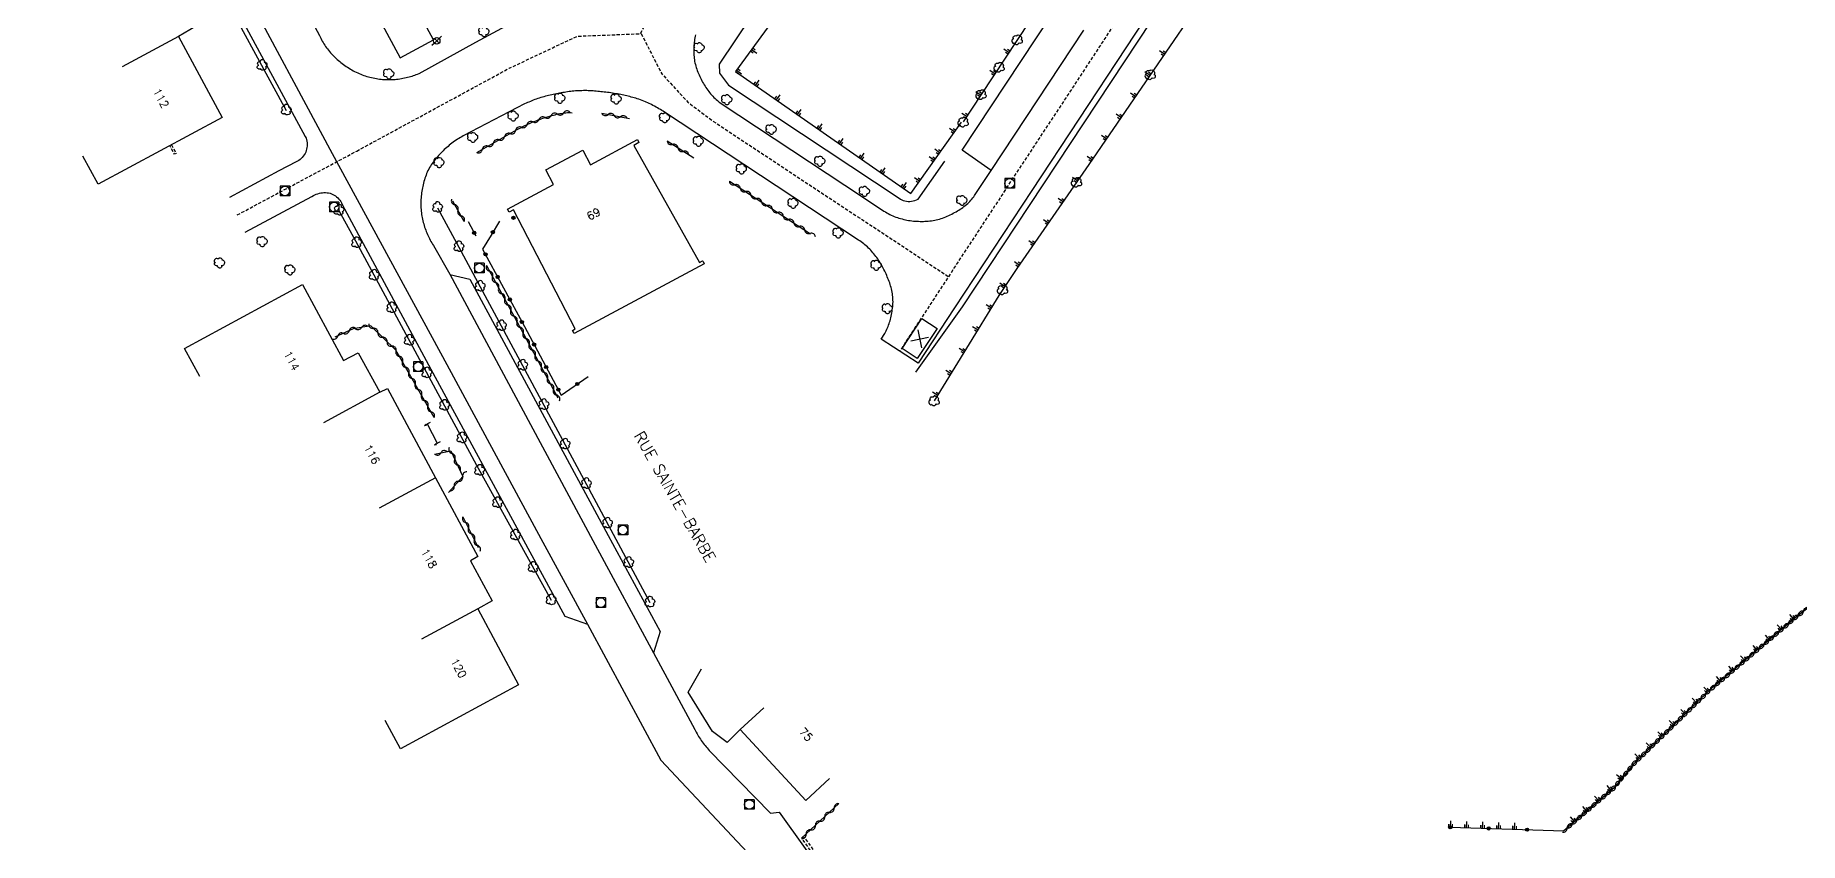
# Model space of a CAD drawing. Header units: millimetres. Extents: x 146000 to 146925, y 142000 to 143001.
# Drawn here: x 146000 to 146275.6, y 142243.1 to 142369.2 of the extents above; entities that cross this region are included whole.
import ezdxf
from ezdxf.enums import TextEntityAlignment as Align

# ---------------------------------------------------------------- set-up
doc = ezdxf.new("R2010")
doc.units = ezdxf.units.MM
doc.linetypes.add('DASHED', pattern=[0.75, 0.5, -0.25])
doc.layers.get('0').update_dxf_attribs({"linetype": 'CONTINUOUS'})
for name, color, linetype in [('W0001', 6, 'DASHED'), ('W0008', 7, 'CONTINUOUS'), ('W0100', 7, 'CONTINUOUS'), ('W0105', 7, 'CONTINUOUS'), ('W0112', 1, 'DASHED'), ('W0211', 2, 'CONTINUOUS'), ('W0300', 7, 'CONTINUOUS'), ('W0302', 3, 'CONTINUOUS'), ('W0310', 3, 'CONTINUOUS'), ('W0322', 7, 'CONTINUOUS'), ('W0420', 7, 'CONTINUOUS'), ('W0454', 7, 'CONTINUOUS'), ('W0989', 7, 'CONTINUOUS'), ('W0991', 7, 'CONTINUOUS'), ('W1102', 7, 'CONTINUOUS')]:
    doc.layers.add(name, color=color, linetype=linetype)
doc.styles.get("Standard").update_dxf_attribs({"font": 'romans.shx', "width": 0.85})

# ---------------------------------------------------------------- blocks, each defined once
blk = doc.blocks.new('t322o')
at = {"color": 0, "linetype": 'Continuous'}
for radius in [0.25, 0.15]:
    blk.add_circle((0, 0), radius, dxfattribs=at)
blk = doc.blocks.new('t310o')
at = {"color": 0, "linetype": 'Continuous'}
for centre, start, end in [((-0.5, 0.38), 216.8699, 323.1304), ((0.5, -0.37), 36.8699, 143.1303)]:
    blk.add_arc(centre, 0.625, start, end, dxfattribs=at)
blk = doc.blocks.new('T300')
for p, q in [((-0.8, 0.51), (-0.86, 0.34)), ((-0.86, 0.34), (-0.86, 0.17)), ((-0.86, 0.17), (-0.74, 0.06)), ((-0.69, 0.63), (-0.8, 0.51)), ((-0.8, -0.06), (-0.74, 0.06)), ((-0.74, 0.06), (-0.69, 0.11)), ((-0.57, 0.69), (-0.69, 0.63)), ((-0.46, 0.69), (-0.57, 0.69)), ((-0.29, 0.63), (-0.46, 0.69)), ((-0.29, 0.63), (-0.17, 0.74)), ((-0.23, 0.57), (-0.29, 0.63)), ((-0.17, 0.74), (-0.06, 0.8)), ((-0.06, 0.8), (0.06, 0.8)), ((0.06, 0.8), (0.23, 0.74)), ((0.23, 0.74), (0.34, 0.63)), ((0.34, 0.63), (0.4, 0.51)), ((0.46, 0.46), (0.34, 0.46)), ((0.4, 0.51), (0.4, 0.46)), ((0.57, 0.4), (0.46, 0.46)), ((0.57, 0.4), (0.69, 0.29)), ((0.69, 0.29), (0.74, 0.17)), ((0.74, 0.06), (0.69, -0.17)), ((0.74, 0.17), (0.74, 0.06)), ((-0.8, -0.17), (-0.8, -0.06)), ((-0.8, -0.23), (-0.8, -0.17)), ((-0.74, -0.34), (-0.8, -0.23)), ((-0.69, -0.4), (-0.74, -0.34)), ((-0.51, -0.46), (-0.69, -0.4)), ((-0.4, -0.46), (-0.51, -0.46)), ((-0.4, -0.46), (-0.34, -0.46)), ((-0.34, -0.46), (-0.34, -0.4)), ((-0.34, -0.51), (-0.34, -0.46)), ((-0.29, -0.63), (-0.34, -0.51)), ((-0.17, -0.74), (-0.29, -0.63)), ((-0.06, -0.8), (-0.17, -0.74)), ((0.06, -0.8), (-0.06, -0.8)), ((0.17, -0.74), (0.06, -0.8)), ((0.23, -0.69), (0.17, -0.74)), ((0.29, -0.46), (0.23, -0.46)), ((0.29, -0.63), (0.23, -0.69)), ((0.46, -0.4), (0.29, -0.46)), ((0.34, -0.51), (0.29, -0.63)), ((0.34, -0.51), (0.34, -0.46)), ((0.57, -0.34), (0.46, -0.4)), ((0.63, -0.29), (0.57, -0.34)), ((0.69, -0.17), (0.63, -0.29))]:
    blk.add_line(p, q)
blk = doc.blocks.new('T420')
for p, q in [((0.75, 0.75), (-0.75, 0.75)), ((-0.75, 0.75), (-0.75, -0.75)), ((0.75, 0.75), (0.75, -0.75)), ((0.75, -0.75), (-0.75, -0.75))]:
    blk.add_line(p, q)
blk.add_ellipse((0, 0), major_axis=(-0.53, 0.53), ratio=1, start_param=3.926991, end_param=10.210176)
blk = doc.blocks.new('T454')
for p, q in [((-0.25, 0.25), (0.25, -0.25)), ((-0.25, -0.25), (0.25, 0.25)), ((0.75, 0.75), (0.375, 0.375)), ((-0.375, -0.375), (-0.75, -0.75))]:
    blk.add_line(p, q)
blk.add_ellipse((0, 0), major_axis=(0.354, 0.354), ratio=1, start_param=5.497787143782138, end_param=11.78097245096172)
blk = doc.blocks.new('t105o')
for p, q in [((-0.5, 0), (0.5, 0)), ((0.5, 0), (0.2, 0.1)), ((0.5, 0), (0.2, -0.1))]:
    blk.add_line(p, q)
blk = doc.blocks.new('t991o')
at = {"color": 0, "linetype": 'Continuous'}
for p, q in [((-1, 1), (1, -1)), ((-1, -1), (1, 1))]:
    blk.add_line(p, q, dxfattribs=at)
blk = doc.blocks.new('t211o')
at = {"color": 0, "linetype": 'Continuous'}
for p, q in [((-0.29, 0.5), (-0.29, 0)), ((0, 1), (0, 0)), ((0.29, 0.5), (0.29, 0))]:
    blk.add_line(p, q, dxfattribs=at)

msp = doc.modelspace()

# ---------------------------------------------------------------- linework, layer by layer
at = {"layer": 'W0001', "flags": 128}
for points in [[(146050.21, 142351.11), (146074, 142364.03), (146084.62, 142369.05), (146094.49, 142369.44), (146097.89, 142375.25), (146104.86, 142382.39), (146111.65, 142390.02), (146128.77, 142414.8), (146132.79, 142422.99), (146136.86, 142423.48), (146142.18, 142423.08), (146147.18, 142422.03), (146152.07, 142420.88), (146155.8, 142420.39), (146158.83, 142415.78), (146162.5, 142412.47), (146174.69, 142403.95), (146179.32, 142400.27), (146183.01, 142397.63), (146181.9, 142393.36), (146178, 142385.34), (146149.8, 142342.48), (146135, 142319.85)], [(146094.63, 142369.45), (146097.85, 142363.16), (146101.92, 142358.75), (146105.91, 142355.74), (146142.62, 142331.5)], [(146031.55, 142341.14), (146050.21, 142351.11)]]:
    msp.add_lwpolyline(points, dxfattribs=at)
at = {"layer": 'W0008', "flags": 128}
for points in [[(146000, 142436.76), (146001.35, 142434.26), (146018.5, 142402.54), (146032.14, 142377.24), (146046.39, 142350.72), (146064.26, 142317.77), (146078.95, 142290.58), (146086.23, 142277.2), (146097.69, 142255.98), (146115.2, 142237.33), (146118.37, 142233.99), (146126.87, 142223.88), (146127.62, 142223.22), (146136.45, 142215.69)], [(146149.27, 142348.05), (146144.77, 142351.23), (146160.87, 142375.62), (146168, 142386.52), (146172.62, 142383.45)], [(146177.68, 142378.44), (146155.66, 142344.97), (146143.56, 142326.61), (146137.88, 142317.99), (146132.11, 142321.72), (146132.66, 142322.62), (146132.78, 142322.84), (146132.89, 142323.05), (146132.99, 142323.27), (146133.09, 142323.49), (146133.19, 142323.71), (146133.27, 142323.93), (146133.35, 142324.15), (146133.43, 142324.38), (146133.5, 142324.61), (146133.56, 142324.84), (146133.62, 142325.08), (146133.67, 142325.32), (146133.72, 142325.57), (146133.77, 142325.82), (146133.81, 142326.07), (146133.85, 142326.31), (146133.89, 142326.56), (146133.91, 142326.81), (146133.93, 142327.06), (146133.95, 142327.31), (146133.96, 142327.56), (146133.95, 142327.81), (146133.95, 142328.06), (146133.93, 142328.31), (146133.9, 142328.57), (146133.87, 142328.82), (146133.83, 142329.07), (146133.78, 142329.31), (146133.72, 142329.56), (146133.66, 142329.8), (146133.59, 142330.04), (146133.52, 142330.28), (146133.44, 142330.52), (146133.35, 142330.75), (146133.27, 142330.99), (146133.17, 142331.22), (146133.07, 142331.45), (146132.97, 142331.68), (146132.87, 142331.91), (146132.76, 142332.14), (146132.66, 142332.36), (146132.55, 142332.58), (146132.44, 142332.8), (146132.32, 142333.02), (146132.21, 142333.23), (146132.09, 142333.44), (146131.96, 142333.65), (146131.83, 142333.86), (146131.7, 142334.06), (146131.57, 142334.26), (146131.43, 142334.46), (146131.28, 142334.66), (146131.14, 142334.85), (146130.98, 142335.04), (146130.83, 142335.23), (146130.67, 142335.41), (146130.5, 142335.6), (146130.32, 142335.79), (146130.14, 142335.96), (146129.96, 142336.14), (146129.77, 142336.3), (146129.58, 142336.47), (146129.38, 142336.62), (146129.18, 142336.77), (146128.97, 142336.92), (146128.76, 142337.06), (146128.55, 142337.2), (146115.71, 142345.69), (146098.27, 142357.18), (146098.06, 142357.32), (146097.85, 142357.46), (146097.63, 142357.59), (146097.41, 142357.72), (146097.19, 142357.85), (146096.95, 142357.98), (146096.71, 142358.11), (146096.47, 142358.24), (146096.23, 142358.36), (146095.29, 142358.79), (146095.04, 142358.9), (146094.79, 142359), (146094.53, 142359.1), (146094.28, 142359.19), (146094.02, 142359.28), (146093.78, 142359.35), (146093.55, 142359.42), (146093.32, 142359.48), (146093.08, 142359.55), (146092.85, 142359.61), (146092.61, 142359.67), (146092.38, 142359.72), (146092.14, 142359.78), (146091.91, 142359.83), (146091.67, 142359.88), (146091.43, 142359.93), (146091.18, 142359.98), (146090.92, 142360.03), (146090.66, 142360.07), (146090.4, 142360.12), (146090.15, 142360.16), (146089.89, 142360.19), (146089.63, 142360.23), (146089.37, 142360.26), (146089.11, 142360.3), (146088.85, 142360.33), (146088.59, 142360.36), (146088.34, 142360.38), (146088.1, 142360.41), (146087.85, 142360.43), (146087.6, 142360.46), (146087.36, 142360.48), (146087.11, 142360.5), (146086.86, 142360.52), (146086.61, 142360.53), (146086.37, 142360.54), (146086.12, 142360.55), (146085.87, 142360.55), (146085.62, 142360.55), (146085.37, 142360.54), (146085.12, 142360.53), (146084.87, 142360.52), (146084.62, 142360.51), (146084.37, 142360.49), (146084.12, 142360.47), (146083.87, 142360.44), (146083.62, 142360.42), (146083.37, 142360.39), (146083.12, 142360.35), (146082.87, 142360.32), (146082.63, 142360.28), (146082.38, 142360.24), (146082.13, 142360.2), (146081.88, 142360.16), (146081.64, 142360.11), (146081.39, 142360.06), (146081.14, 142360.01), (146080.9, 142359.96), (146080.65, 142359.9), (146080.41, 142359.85), (146080.17, 142359.79), (146079.92, 142359.72), (146079.68, 142359.66), (146079.44, 142359.59), (146079.2, 142359.52), (146078.96, 142359.45), (146078.72, 142359.37), (146078.48, 142359.3), (146078.25, 142359.22), (146078.01, 142359.14), (146077.78, 142359.05), (146077.55, 142358.96), (146077.32, 142358.87), (146077.1, 142358.77), (146076.87, 142358.67), (146076.65, 142358.57), (146076.42, 142358.46), (146066.85, 142353.47), (146066.62, 142353.34), (146066.39, 142353.21), (146066.16, 142353.08), (146065.93, 142352.94), (146065.71, 142352.8), (146065.49, 142352.65), (146065.28, 142352.49), (146065.06, 142352.33), (146064.86, 142352.17), (146064.66, 142352.01), (146064.46, 142351.84), (146064.26, 142351.67), (146064.07, 142351.5), (146063.88, 142351.33), (146063.69, 142351.15), (146063.51, 142350.96), (146063.33, 142350.78), (146063.15, 142350.59), (146062.98, 142350.39), (146062.8, 142350.2), (146062.63, 142350), (146062.47, 142349.8), (146062.3, 142349.6), (146062.15, 142349.39), (146061.99, 142349.18), (146061.85, 142348.96), (146061.71, 142348.74), (146061.57, 142348.52), (146061.45, 142348.29), (146061.33, 142348.05), (146061.22, 142347.82), (146061.12, 142347.58), (146061.03, 142347.34), (146060.94, 142347.09), (146060.85, 142346.85), (146060.77, 142346.6), (146060.7, 142346.35), (146060.64, 142346.1), (146060.57, 142345.85), (146060.52, 142345.59), (146060.47, 142345.34), (146060.42, 142345.08), (146060.38, 142344.82), (146060.34, 142344.57), (146060.31, 142344.31), (146060.28, 142344.05), (146060.26, 142343.79), (146060.24, 142343.53), (146060.23, 142343.27), (146060.23, 142343.01), (146060.23, 142342.75), (146060.23, 142342.49), (146060.24, 142342.23), (146060.26, 142341.97), (146060.28, 142341.72), (146060.31, 142341.46), (146060.34, 142341.21), (146060.38, 142340.96), (146060.43, 142340.71), (146060.48, 142340.47), (146060.53, 142340.22), (146060.59, 142339.97), (146060.66, 142339.73), (146060.73, 142339.48), (146060.81, 142339.24), (146060.89, 142339), (146060.97, 142338.77), (146061.06, 142338.54), (146061.15, 142338.31), (146061.25, 142338.09), (146061.35, 142337.86), (146061.45, 142337.64), (146061.56, 142337.43), (146061.67, 142337.21), (146061.79, 142337), (146061.92, 142336.78), (146062.04, 142336.57), (146062.17, 142336.37), (146064.72, 142331.86), (146077.33, 142308.39), (146087.45, 142289.59), (146096.54, 142272.71), (146103.02, 142260.77), (146103.12, 142260.54), (146103.23, 142260.31), (146103.35, 142260.09), (146103.47, 142259.87), (146103.6, 142259.65), (146103.73, 142259.44), (146103.87, 142259.22), (146104.01, 142259.02), (146104.15, 142258.82), (146104.3, 142258.62), (146104.45, 142258.43), (146104.61, 142258.23), (146104.76, 142258.04), (146104.93, 142257.86), (146105.09, 142257.67), (146105.26, 142257.49), (146114.85, 142247.69), (146116.19, 142247.86), (146127.83, 142231.54)], [(146030.61, 142374.79), (146042.16, 142353.36), (146042.28, 142353.13), (146042.37, 142352.89), (146042.43, 142352.64), (146042.47, 142352.38), (146042.48, 142352.12), (146042.46, 142351.88), (146042.43, 142351.64), (146042.38, 142351.4), (146042.32, 142351.17), (146042.23, 142350.95), (146042.13, 142350.73), (146042, 142350.51), (146041.86, 142350.31), (146041.7, 142350.12), (146041.53, 142349.95), (146041.35, 142349.79), (146041.16, 142349.65), (146040.95, 142349.52), (146040.73, 142349.41), (146038.05, 142348.01), (146030.31, 142343.85)], [(146041.03, 142375.53), (146044.4, 142369.17), (146044.5, 142368.94), (146044.61, 142368.72), (146044.72, 142368.5), (146044.83, 142368.29), (146044.95, 142368.07), (146045.08, 142367.86), (146045.21, 142367.65), (146045.35, 142367.45), (146045.49, 142367.25), (146045.63, 142367.05), (146045.79, 142366.86), (146045.94, 142366.66), (146046.11, 142366.47), (146046.27, 142366.29), (146046.45, 142366.1), (146046.62, 142365.93), (146046.8, 142365.75), (146046.98, 142365.58), (146047.17, 142365.42), (146047.36, 142365.25), (146047.55, 142365.09), (146047.74, 142364.94), (146047.94, 142364.78), (146048.15, 142364.63), (146048.36, 142364.48), (146048.57, 142364.33), (146048.78, 142364.19), (146049, 142364.05), (146049.21, 142363.91), (146049.43, 142363.79), (146049.66, 142363.66), (146049.88, 142363.54), (146050.11, 142363.42), (146050.35, 142363.31), (146050.58, 142363.21), (146050.82, 142363.11), (146051.06, 142363.02), (146051.3, 142362.93), (146051.54, 142362.85), (146051.78, 142362.77), (146052.03, 142362.7), (146052.27, 142362.64), (146052.52, 142362.58), (146052.77, 142362.52), (146053.02, 142362.47), (146053.27, 142362.43), (146053.52, 142362.39), (146053.76, 142362.36), (146054.01, 142362.33), (146054.25, 142362.31), (146054.49, 142362.29), (146054.74, 142362.28), (146054.98, 142362.27), (146055.22, 142362.27), (146055.47, 142362.28), (146055.71, 142362.29), (146055.95, 142362.3), (146056.2, 142362.31), (146056.44, 142362.33), (146056.69, 142362.36), (146056.93, 142362.39), (146057.17, 142362.43), (146057.42, 142362.48), (146057.66, 142362.53), (146057.9, 142362.58), (146058.14, 142362.64), (146058.38, 142362.7), (146058.62, 142362.77), (146058.84, 142362.83), (146059.06, 142362.9), (146059.28, 142362.98), (146059.5, 142363.05), (146059.71, 142363.14), (146059.93, 142363.23), (146068.83, 142368.1), (146080.87, 142374.62)], [(146103.09, 142369.28), (146103.05, 142369.04), (146103.01, 142368.79), (146102.98, 142368.55), (146102.95, 142368.3), (146102.92, 142368.05), (146102.9, 142367.81), (146102.88, 142367.56), (146102.87, 142367.32), (146102.85, 142367.07), (146102.85, 142366.82), (146102.85, 142366.58), (146102.85, 142366.33), (146102.87, 142366.09), (146102.88, 142365.85), (146102.91, 142365.6), (146102.94, 142365.36), (146102.98, 142365.11), (146103.03, 142364.87), (146103.09, 142364.62), (146103.15, 142364.38), (146103.22, 142364.15), (146103.3, 142363.91), (146103.38, 142363.68), (146103.47, 142363.45), (146103.57, 142363.22), (146103.67, 142362.99), (146103.77, 142362.76), (146103.88, 142362.54), (146103.99, 142362.32), (146104.1, 142362.1), (146104.22, 142361.88), (146104.34, 142361.66), (146104.47, 142361.45), (146104.6, 142361.24), (146104.74, 142361.03), (146104.88, 142360.83), (146105.02, 142360.63), (146105.17, 142360.43), (146105.32, 142360.23), (146105.48, 142360.04), (146105.65, 142359.85), (146105.82, 142359.67), (146105.99, 142359.49), (146106.17, 142359.31), (146106.35, 142359.14), (146106.54, 142358.98), (146106.74, 142358.82), (146106.93, 142358.67), (146107.14, 142358.52), (146126.44, 142345.78), (146132.34, 142341.88), (146132.55, 142341.74), (146132.77, 142341.59), (146132.99, 142341.46), (146133.21, 142341.33), (146133.44, 142341.21), (146133.67, 142341.1), (146133.91, 142340.99), (146134.15, 142340.89), (146134.39, 142340.8), (146134.64, 142340.72), (146134.88, 142340.64), (146135.13, 142340.56), (146135.38, 142340.5), (146135.63, 142340.43), (146135.89, 142340.38), (146136.14, 142340.33), (146136.39, 142340.28), (146136.65, 142340.24), (146136.91, 142340.21), (146137.17, 142340.18), (146137.43, 142340.16), (146137.68, 142340.14), (146137.94, 142340.13), (146138.19, 142340.12), (146138.44, 142340.12), (146138.7, 142340.12), (146138.95, 142340.13), (146139.21, 142340.15), (146139.46, 142340.17), (146139.71, 142340.19), (146139.96, 142340.23), (146140.22, 142340.26), (146140.47, 142340.31), (146140.72, 142340.36), (146140.97, 142340.42), (146141.22, 142340.49), (146141.47, 142340.57), (146141.71, 142340.65), (146141.95, 142340.74), (146142.19, 142340.83), (146142.42, 142340.93), (146142.66, 142341.03), (146142.89, 142341.14), (146143.12, 142341.26), (146143.35, 142341.38), (146143.58, 142341.5), (146143.8, 142341.62), (146144.01, 142341.75), (146144.22, 142341.88), (146144.43, 142342.01), (146144.64, 142342.15), (146144.84, 142342.3), (146145.04, 142342.44), (146145.24, 142342.6), (146145.43, 142342.76), (146145.62, 142342.92), (146145.8, 142343.09), (146145.97, 142343.25), (146146.13, 142343.43), (146146.29, 142343.6), (146146.43, 142343.79), (146146.57, 142343.98), (146146.7, 142344.18), (146149.27, 142348.07), (146163.76, 142369.97)], [(146032.79, 142338.43), (146043.21, 142343.99), (146043.43, 142344.14), (146043.65, 142344.26), (146043.88, 142344.36), (146044.12, 142344.45), (146044.37, 142344.51), (146044.61, 142344.56), (146044.84, 142344.59), (146045.08, 142344.61), (146045.32, 142344.62), (146045.56, 142344.6), (146045.8, 142344.57), (146046.04, 142344.51), (146046.27, 142344.44), (146046.48, 142344.34), (146046.68, 142344.22), (146046.88, 142344.09), (146047.06, 142343.94), (146047.24, 142343.78), (146047.41, 142343.6), (146047.56, 142343.41), (146047.7, 142343.21), (146047.81, 142343), (146047.91, 142342.78), (146061.79, 142317.06), (146077.24, 142288.5), (146082.68, 142278.45), (146086.24, 142277.19)], [(146064.72, 142331.85), (146067.87, 142331.11), (146079.51, 142309.49), (146089.47, 142291.03), (146097.59, 142276.05), (146096.54, 142272.71)]]:
    msp.add_lwpolyline(points, dxfattribs=at)
at = {"layer": 'W0100', "flags": 128}
for points in [[(146000, 142416.18), (146006.15, 142404.74), (146007.4, 142405.41), (146012.88, 142395.26), (146025.91, 142371.09), (146022.39, 142369), (146029.2, 142356.37), (146009.81, 142345.91), (146007.43, 142350.31)], [(146054.1, 142381.56), (146049.69, 142379.19), (146056.97, 142365.68), (146062.19, 142368.5), (146059.82, 142372.9)], [(146025.68, 142315.88), (146023.29, 142320.28), (146041.71, 142330.26), (146048.14, 142318.39), (146050.44, 142319.6), (146053.79, 142313.42), (146054.99, 142314.03), (146062.5, 142300.04), (146069.1, 142287.75), (146067.97, 142287.12), (146071.35, 142280.83), (146069.1, 142279.58), (146075.48, 142267.73), (146057.02, 142257.74), (146054.64, 142262.14)], [(146062.81, 142305.45), (146061.25, 142308.46)], [(146113.77, 142264.15), (146110.1, 142260.75), (146120.36, 142249.67), (146124.03, 142253.07)]]:
    msp.add_lwpolyline(points, dxfattribs=at)
for points in [[(146079.73, 142348.16), (146085.49, 142351.26), (146086.72, 142348.98), (146094.03, 142352.89), (146094.27, 142352.45), (146093.47, 142352), (146103.73, 142333.71), (146104.23, 142333.95), (146104.3, 142333.84), (146104.47, 142333.47), (146084.17, 142322.61), (146083.88, 142323.08), (146084.32, 142323.36), (146074.7, 142341.92), (146073.99, 142341.55), (146073.76, 142342.01), (146080.93, 142345.87)], [(146140.83, 142323.38), (146137.73, 142318.69), (146135.4, 142320.28), (146138.46, 142324.94)]]:
    msp.add_lwpolyline(points, close=True, dxfattribs=at)
at = {"layer": 'W0112', "flags": 128}
for points in [[(146021.26, 142352.09), (146021.98, 142350.75), (146021.73, 142350.61), (146021.01, 142351.95)], [(146144.37, 142217.79), (146143.17, 142218.84), (146128.2, 142231.59), (146119.78, 142243.68), (146120.11, 142243.92), (146128.56, 142231.83), (146128.56, 142231.83), (146144.75, 142218.23)]]:
    msp.add_lwpolyline(points, dxfattribs=at)
at = {"layer": 'W0211', "flags": 128}
for points in [[(146137.53, 142316.58), (146144.83, 142326.77), (146178.55, 142377.84), (146187.63, 142391.37), (146189.74, 142390.32), (146201.65, 142408.33), (146212.39, 142424.38), (146228.2, 142448.15), (146235.17, 142458.86), (146253.17, 142486.24), (146274.64, 142519.91)], [(146133.85, 142397.05), (146109.36, 142363.51), (146136.75, 142344.46), (146140.71, 142350.03), (146144.68, 142355.61)], [(146126.72, 142394.35), (146106.81, 142364.66), (146106.85, 142363.26), (146108.27, 142361.41), (146134.9, 142343.73), (146135.12, 142343.6), (146135.34, 142343.48), (146135.57, 142343.39), (146135.81, 142343.32), (146136.05, 142343.27), (146136.31, 142343.24), (146136.59, 142343.24), (146136.86, 142343.26), (146137.12, 142343.31), (146137.38, 142343.39), (146137.64, 142343.49), (146137.89, 142343.61), (146142.06, 142349.52)]]:
    msp.add_lwpolyline(points, dxfattribs=at)
at = {"layer": 'W0302', "flags": 128}
for points in [[(146140.45, 142312.11), (146150.54, 142328.56), (146153.36, 142332.74), (146164.6, 142349.01), (146193.07, 142390.62), (146202.24, 142403.31), (146249.33, 142472.65), (146277.29, 142514.77)], [(146000, 142429.82), (146027.7, 142378.65), (146039.2, 142357.44)], [(146144.98, 142355.66), (146147.78, 142359.95), (146170.36, 142394.19)], [(146047.43, 142341.8), (146050, 142337.06), (146068.9, 142302.06), (146080.56, 142280.94)], [(146062.82, 142342.24), (146066.15, 142336.1), (146084.93, 142301.18), (146095.98, 142280.59)], [(146110.1, 142260.75), (146108.05, 142258.72), (146105.75, 142260.42), (146101.96, 142266.6), (146104.04, 142270.21)]]:
    msp.add_lwpolyline(points, dxfattribs=at)
at = {"layer": 'W0310', "flags": 128}
for points in [[(146068.94, 142350.86), (146075.15, 142354.4), (146075.37, 142354.52), (146075.59, 142354.64), (146075.81, 142354.76), (146076.03, 142354.87), (146076.26, 142354.98), (146076.48, 142355.09), (146076.71, 142355.2), (146076.93, 142355.31), (146077.16, 142355.41), (146077.39, 142355.51), (146077.62, 142355.61), (146077.85, 142355.7), (146078.08, 142355.8), (146078.31, 142355.89), (146078.55, 142355.98), (146078.78, 142356.06), (146079.02, 142356.15), (146079.25, 142356.23), (146079.49, 142356.31), (146079.73, 142356.39), (146079.97, 142356.46), (146080.21, 142356.53), (146080.45, 142356.6), (146080.69, 142356.67), (146080.93, 142356.73), (146081.18, 142356.79), (146081.42, 142356.85), (146081.66, 142356.9), (146081.91, 142356.95), (146082.16, 142356.99), (146082.4, 142357.03), (146082.64, 142357.07), (146082.88, 142357.09), (146083.12, 142357.11), (146083.36, 142357.11), (146083.6, 142357.11), (146083.84, 142357.1)], [(146088.46, 142357.01), (146092.79, 142356.2)], [(146098.69, 142352.68), (146102.83, 142350.04)], [(146108.41, 142346.39), (146121.09, 142338.19)], [(146067, 142340.11), (146065.19, 142343.3)], [(146070.45, 142333.22), (146075.9, 142323.22), (146081.62, 142312.58)], [(146062.32, 142309.5), (146056.33, 142319.98), (146052.41, 142323.79), (146049.67, 142323.35), (146046.8, 142322.02)], [(146325.35, 142307.13), (146318.38, 142305.19), (146307.83, 142299.09), (146292.67, 142291.54), (146275.37, 142278.6), (146261.44, 142266.82), (146249.54, 142255.27), (146249.33, 142255.02)], [(146062.36, 142303.76), (146064.89, 142304.26), (146066.76, 142300.27), (146064.52, 142297.76)], [(146066.76, 142293.98), (146069.19, 142289.18)], [(146249.33, 142255.02), (146246.57, 142251.65), (146238.74, 142244.94)], [(146125.49, 142249.17), (146119.69, 142243.76)]]:
    msp.add_lwpolyline(points, dxfattribs=at)
at = {"layer": 'W0322', "flags": 128}
for points in [[(146067.6, 142340.11), (146068.8, 142337.87)], [(146072.48, 142340.15), (146071.19, 142337.97), (146069.87, 142335.79), (146076.38, 142323.7), (146082.15, 142313), (146086.33, 142315.89)], [(146074.93, 142340.83), (146074.43, 142340.54)], [(146220.99, 142245.47), (146238.74, 142244.94), (146238.74, 142244.94)]]:
    msp.add_lwpolyline(points, dxfattribs=at)
at = {"layer": 'W1102', "flags": 128}
for points in [[(146022.39, 142369), (146013.59, 142364.26)], [(146053.79, 142313.42), (146045, 142308.65)], [(146062.5, 142300.04), (146053.69, 142295.31)], [(146069.1, 142279.58), (146060.3, 142274.84)]]:
    msp.add_lwpolyline(points, dxfattribs=at)

# ---------------------------------------------------------------- block references
at = {"layer": 'W0105'}
for p, rotation in [((146061.25, 142308.46), 207.7092603114583), ((146062.81, 142305.45), 207.592795371458)]:
    msp.add_blockref('t105o', p, dxfattribs=dict(at, rotation=rotation))
at = {"layer": 'W0211'}
for p, rotation in [((146111.87, 142366.94), 233.8637325796575), ((146152.11, 142366.52), 56.59746775003524), ((146176.39, 142366.25), 55.62032812732329), ((146109.51, 142363.71), 233.8637325796575), ((146149.91, 142363.18), 56.59746775003524), ((146174.13, 142362.95), 55.62032812732329), ((146112.43, 142361.37), 325.183260899923), ((146115.71, 142359.09), 325.183260899923), ((146147.71, 142359.85), 56.85703647320512), ((146171.88, 142359.64), 55.62032812732329), ((146119, 142356.8), 325.183260899923), ((146122.28, 142354.52), 325.183260899923), ((146145.52, 142356.5), 56.85703647320512), ((146169.62, 142356.34), 55.62032812732329), ((146125.57, 142352.23), 325.183260899923), ((146143.61, 142354.11), 54.6008453588056), ((146167.36, 142353.04), 55.62032812732329), ((146128.85, 142349.95), 325.183260899923), ((146140.44, 142349.66), 54.60084535873499), ((146141.29, 142350.85), 54.6008453588056), ((146165.1, 142349.74), 55.62032812732329), ((146132.13, 142347.67), 325.183260899923), ((146138.13, 142346.39), 54.60084535873499), ((146162.83, 142346.45), 55.37320650796576), ((146135.42, 142345.38), 325.183260899923), ((146160.56, 142343.16), 55.37320650796576), ((146158.28, 142339.86), 55.37320650796576), ((146156.01, 142336.57), 55.37320650796576), ((146153.74, 142333.28), 55.37320650796576), ((146151.49, 142329.97), 55.93548999371008), ((146149.34, 142326.6), 58.48101002047927), ((146147.25, 142323.19), 58.48101002047927), ((146145.15, 142319.78), 58.48101002047927), ((146143.06, 142316.37), 58.48101002047927), ((146140.97, 142312.96), 58.48101002047927), ((146274.62, 142277.97), 40.23397617615656), ((146274.62, 142277.97), 40.23397617601972), ((146274.62, 142277.97), 40.23397617601972), ((146270.8, 142274.74), 40.23397617626745), ((146270.8, 142274.74), 40.23397617615588), ((146270.8, 142274.74), 40.23397617615588), ((146272.71, 142276.36), 40.2339761761361), ((146272.71, 142276.36), 40.23397617618058), ((146272.71, 142276.36), 40.23397617618058), ((146268.89, 142273.13), 40.23397617622658), ((146268.89, 142273.13), 40.23397617610944), ((146268.89, 142273.13), 40.23397617610944), ((146265.07, 142269.9), 40.23397617623773), ((146265.07, 142269.9), 40.23397617620284), ((146265.07, 142269.9), 40.23397617620284), ((146266.98, 142271.51), 40.23397617618615), ((146266.98, 142271.51), 40.23397617609415), ((146266.98, 142271.51), 40.23397617609415), ((146261.27, 142266.66), 44.14668267319472), ((146261.27, 142266.66), 44.14668267319551), ((146261.27, 142266.66), 44.14668267319551), ((146263.17, 142268.28), 40.23397617619737), ((146263.17, 142268.28), 40.23397617618333), ((146263.17, 142268.28), 40.23397617618333), ((146259.47, 142264.91), 44.14668267322003), ((146259.47, 142264.91), 44.14668267320909), ((146259.47, 142264.91), 44.14668267320909), ((146255.89, 142261.43), 44.14668267318762), ((146255.89, 142261.43), 44.14668267313505), ((146255.89, 142261.43), 44.14668267313505), ((146257.68, 142263.17), 44.1466826731464), ((146257.68, 142263.17), 44.14668267312116), ((146257.68, 142263.17), 44.14668267312116), ((146254.09, 142259.69), 44.14668267323061), ((146254.09, 142259.69), 44.1466826731498), ((146254.09, 142259.69), 44.1466826731498), ((146250.51, 142256.21), 44.14668267309594), ((146250.51, 142256.21), 44.14668267309594), ((146252.3, 142257.95), 44.14668267310833), ((146252.3, 142257.95), 44.14668267316289), ((146252.3, 142257.95), 44.14668267316289), ((146247.75, 142253.09), 50.62241676558536), ((146246.08, 142251.23), 40.63251686649914), ((146242.29, 142247.98), 40.63251686651575), ((146244.18, 142249.6), 40.63251686647514), ((146220.99, 142245.47), 358.2867232770958), ((146223.49, 142245.39), 358.2867232771592), ((146225.99, 142245.32), 358.2867232770266), ((146228.49, 142245.24), 358.2867232771051), ((146230.98, 142245.17), 358.2867232770806), ((146240.39, 142246.35), 40.63251686647281)]:
    msp.add_blockref('t211o', p, dxfattribs=dict(at, rotation=rotation))
at = {"layer": 'W0300'}
for p in [(146070.1, 142369.73), (146103.7, 142367.24), (146055.24, 142363.16), (146081.96, 142359.35), (146090.75, 142359.23), (146108.03, 142359.12), (146074.66, 142356.57), (146098.32, 142356.3), (146068.35, 142353.23), (146103.59, 142352.62), (146114.97, 142354.47), (146063.09, 142349.3), (146122.56, 142349.5), (146110.31, 142348.3), (146129.53, 142344.8), (146118.37, 142342.93), (146144.75, 142343.38), (146125.42, 142338.31), (146035.47, 142336.95), (146028.81, 142333.62), (146039.8, 142332.53), (146131.36, 142333.25), (146133.1, 142326.48)]:
    msp.add_blockref('T300', p, dxfattribs=at)
for p, rotation in [((146153.42, 142368.51), 56.59746775003524), ((146035.41, 142364.43), 298.4791491767504), ((146150.6, 142364.23), 56.59746775003524), ((146174.21, 142363.06), 55.62032812732329), ((146147.78, 142359.95), 56.59746775003524), ((146039.2, 142357.44), 298.4791491767504), ((146144.98, 142355.66), 56.85703647320512), ((146162.69, 142346.25), 55.37320650796576), ((146047.43, 142341.8), 298.4539303031954), ((146062.82, 142342.24), 298.4893049130135), ((146050.18, 142336.72), 298.3700206945952), ((146066.16, 142336.09), 298.2695540696619), ((146052.92, 142331.64), 298.3700206945952), ((146069.47, 142329.92), 298.2695540696619), ((146151.14, 142329.46), 55.93548999371008), ((146055.67, 142326.56), 298.3700206945952), ((146058.41, 142321.48), 298.3700206945952), ((146072.79, 142323.76), 298.2695540696619), ((146061.15, 142316.4), 298.3700206945952), ((146076.11, 142317.59), 298.2695540696619), ((146063.9, 142311.32), 298.3700206945952), ((146079.42, 142311.43), 298.2695540696619), ((146140.45, 142312.11), 58.48101002047927), ((146066.64, 142306.24), 298.3700206945952), ((146082.74, 142305.26), 298.2695540696619), ((146069.39, 142301.16), 298.907657036681), ((146086.05, 142299.09), 298.2227404790805), ((146072.19, 142296.11), 298.907657036681), ((146074.98, 142291.05), 298.907657036681), ((146089.36, 142292.92), 298.2227404790805), ((146077.77, 142286), 298.907657036681), ((146092.67, 142286.76), 298.2227404790805), ((146080.56, 142280.94), 298.907657036681), ((146080.56, 142280.94), 298.907657036681), ((146095.98, 142280.59), 298.2227404790805)]:
    msp.add_blockref('T300', p, dxfattribs=dict(at, rotation=rotation))
at = {"layer": 'W0310'}
for p, rotation in [((146076.8, 142355.24), 24.84887276670303), ((146078.65, 142356.01), 20.31469893108839), ((146080.55, 142356.63), 15.31202265088244), ((146082.51, 142357.05), 7.759482320238379), ((146089.45, 142356.82), 349.5083921471776), ((146091.41, 142356.46), 349.5083921471776), ((146071.55, 142352.35), 29.68808274921341), ((146073.29, 142353.34), 29.68808274921341), ((146075.02, 142354.33), 29.68808274921341), ((146099.53, 142352.14), 327.4591049810159), ((146069.81, 142351.36), 29.68808274921341), ((146101.22, 142351.06), 327.4591049810159), ((146109.25, 142345.84), 327.0925715593235), ((146110.93, 142344.76), 327.0925715593235), ((146112.61, 142343.67), 327.0925715593235), ((146065.52, 142342.72), 119.6192140686442), ((146066.51, 142340.98), 119.6192140686442), ((146114.29, 142342.58), 327.0925715593235), ((146115.97, 142341.5), 327.0925715593235), ((146117.65, 142340.41), 327.0925715593235), ((146119.33, 142339.32), 327.0925715593235), ((146121.01, 142338.24), 327.0925715593235), ((146070.93, 142332.34), 298.5695532006058), ((146071.88, 142330.58), 298.5695532006058), ((146072.84, 142328.83), 298.5695532006058), ((146073.8, 142327.07), 298.5695532006058), ((146074.75, 142325.32), 298.5695532006058), ((146047.23, 142322.21), 204.8965023188905), ((146049.04, 142323.06), 204.8965023188905), ((146050.96, 142323.56), 189.2313597464344), ((146052.79, 142323.42), 135.8365742388673), ((146054.23, 142322.02), 135.8365742388673), ((146075.71, 142323.56), 298.5695532006058), ((146076.66, 142321.8), 298.2803797052538), ((146055.66, 142320.63), 135.8365742388673), ((146056.86, 142319.05), 119.7466434687442), ((146077.61, 142320.04), 298.2803797052538), ((146057.85, 142317.32), 119.7466434687442), ((146078.55, 142318.28), 298.2803797052538), ((146079.5, 142316.51), 298.2803797052538), ((146058.84, 142315.58), 119.7466434687442), ((146059.84, 142313.85), 119.7466434687442), ((146080.45, 142314.75), 298.2803797052538), ((146060.83, 142312.11), 119.7466434687442), ((146061.82, 142310.37), 119.7466434687442), ((146081.4, 142312.99), 298.2803797052538), ((146063.34, 142303.96), 11.24673209216631), ((146065.07, 142303.88), 295.1424276546179), ((146065.92, 142302.07), 295.1424276546179), ((146066.75, 142300.26), 228.1691796216139), ((146065.42, 142298.77), 228.1691796216139), ((146067.21, 142293.09), 296.7998631052987), ((146068.12, 142291.3), 296.7998631052987), ((146069.02, 142289.51), 296.7998631052987), ((146274.57, 142277.94), 220.2339761761903), ((146275.34, 142278.58), 220.2339761761903), ((146276.14, 142279.18), 216.7842654025917), ((146270.76, 142274.71), 220.2339761761903), ((146271.52, 142275.35), 220.2339761761903), ((146272.28, 142276), 220.2339761761903), ((146273.05, 142276.64), 220.2339761761903), ((146273.81, 142277.29), 220.2339761761903), ((146267.7, 142272.12), 220.2339761761903), ((146268.47, 142272.77), 220.2339761761903), ((146269.23, 142273.41), 220.2339761761903), ((146269.99, 142274.06), 220.2339761761903), ((146264.65, 142269.54), 220.2339761761903), ((146265.41, 142270.18), 220.2339761761903), ((146266.18, 142270.83), 220.2339761761903), ((146266.94, 142271.48), 220.2339761761903), ((146261.6, 142266.96), 220.2339761761903), ((146262.36, 142267.6), 220.2339761761903), ((146263.12, 142268.25), 220.2339761761903), ((146263.89, 142268.89), 220.2339761761903), ((146258.72, 142264.18), 224.1466826731753), ((146259.43, 142264.88), 224.1466826731753), ((146260.15, 142265.57), 224.1466826731753), ((146260.87, 142266.27), 224.1466826731753), ((146255.85, 142261.39), 224.1466826731753), ((146256.56, 142262.09), 224.1466826731753), ((146257.28, 142262.79), 224.1466826731753), ((146258, 142263.48), 224.1466826731753), ((146252.98, 142258.61), 224.1466826731753), ((146253.69, 142259.3), 224.1466826731753), ((146254.41, 142260), 224.1466826731753), ((146255.13, 142260.7), 224.1466826731753), ((146250.11, 142255.82), 224.1466826731753), ((146250.82, 142256.52), 224.1466826731753), ((146251.54, 142257.21), 224.1466826731753), ((146252.26, 142257.91), 224.1466826731753), ((146247.43, 142252.7), 230.6224167655558), ((146248.06, 142253.47), 230.6224167655558), ((146248.7, 142254.25), 230.6224167655558), ((146249.33, 142255.02), 230.6224167655558), ((146249.41, 142255.11), 230.622416764513), ((146244.56, 142249.93), 220.6325168664788), ((146245.32, 142250.58), 220.6325168664788), ((146246.08, 142251.23), 220.6325168664788), ((146246.79, 142251.93), 230.6224167655558), ((146123.29, 142247.12), 222.9825127878573), ((146124.76, 142248.48), 222.9825127878573), ((146241.53, 142247.33), 220.6325168664788), ((146242.29, 142247.98), 220.6325168664788), ((146243.04, 142248.63), 220.6325168664788), ((146243.8, 142249.28), 220.6325168664788), ((146120.37, 142244.39), 222.9825127878573), ((146121.83, 142245.76), 222.9825127878573), ((146239.25, 142245.37), 220.6325168664788), ((146240.01, 142246.02), 220.6325168664788), ((146240.77, 142246.67), 220.6325168664788)]:
    msp.add_blockref('t310o', p, dxfattribs=dict(at, rotation=rotation))
at = {"layer": 'W0322'}
msp.add_blockref('t322o', (146074.68, 142340.68), dxfattribs=at)
for p, rotation in [((146068.54, 142338.34), 298.1191771362429), ((146071.46, 142338.43), 239.4332606464239), ((146070.32, 142334.98), 298.2818794265932), ((146072.21, 142331.45), 298.2818794265932), ((146074.11, 142327.93), 298.2818794265932), ((146076, 142324.41), 298.2818794265932), ((146077.9, 142320.89), 298.3046859082463), ((146079.79, 142317.37), 298.3046859082463), ((146081.69, 142313.84), 298.3046859082463), ((146084.65, 142314.72), 34.64971973913692), ((146220.99, 142245.47), 358.286723277068), ((146226.99, 142245.29), 358.286723277068), ((146232.98, 142245.11), 358.286723277068)]:
    msp.add_blockref('t322o', p, dxfattribs=dict(at, rotation=rotation))
at = {"layer": 'W0420'}
for p in [(146038.98, 142344.86), (146152.18, 142346.06), (146046.68, 142342.38), (146069.36, 142332.82), (146059.8, 142317.41), (146091.77, 142291.91), (146088.33, 142280.55), (146111.52, 142249.03)]:
    msp.add_blockref('T420', p, dxfattribs=at)
at = {"layer": 'W0454'}
msp.add_blockref('T454', (146062.7, 142368.33), dxfattribs=at)
at = {"layer": 'W0991', "rotation": 326.6066394010417}
msp.add_blockref('t991o', (146138.12, 142321.77), dxfattribs=at)

# ---------------------------------------------------------------- texts
at = {"layer": 'W0989'}
msp.add_text('RUE SAINTE-BARBE', height=1.75, rotation=299.6786, dxfattribs=at).set_placement((146099.91, 142297.1), align=Align.MIDDLE)
at = {"layer": 'W0991'}
for s, rotation, p in [('112', 298.3075, (146019.63, 142359.37)), ('69', 28.2214, (146087.2, 142341.28)), ('114', 297.6531, (146040.05, 142318.34)), ('116', 298.2061, (146052.58, 142303.73)), ('118', 299.2162, (146061.51, 142287.46)), ('120', 298.2918, (146066.13, 142270.34)), ('75', 312.8101, (146120.37, 142259.97))]:
    msp.add_text(s, height=1.25, rotation=rotation, dxfattribs=at).set_placement(p, align=Align.MIDDLE)

doc.saveas('drawing.dxf')
